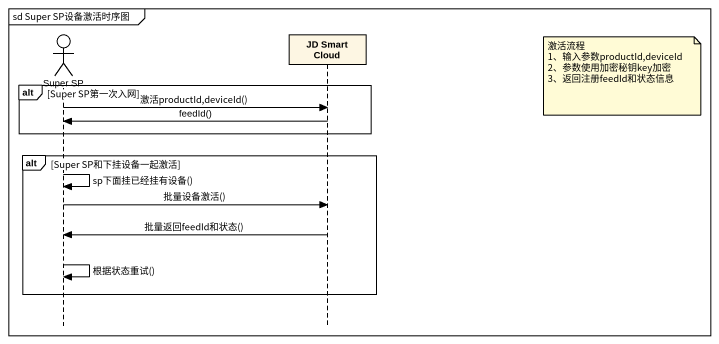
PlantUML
@startuml
mainframe sd Super SP设备激活时序图
hide footbox
actor "Super SP" as Super_SP
participant "JD Smart Cloud" as JD_Smart_Cloud

note right of JD_Smart_Cloud
  激活流程
  1、输入参数productId,deviceId
  2、参数使用加密秘钥key加密
  3、返回注册feedId和状态信息
end note
alt Super SP第一次入网
  Super_SP -> JD_Smart_Cloud : 激活productId,deviceId()
  JD_Smart_Cloud -> Super_SP : feedId()
end
alt Super SP和下挂设备一起激活
  Super_SP -> Super_SP : sp下面挂已经挂有设备()
  Super_SP -> JD_Smart_Cloud : 批量设备激活()
  JD_Smart_Cloud -> Super_SP : 批量返回feedId和状态()
  Super_SP -> Super_SP : 根据状态重试()
end
@enduml
